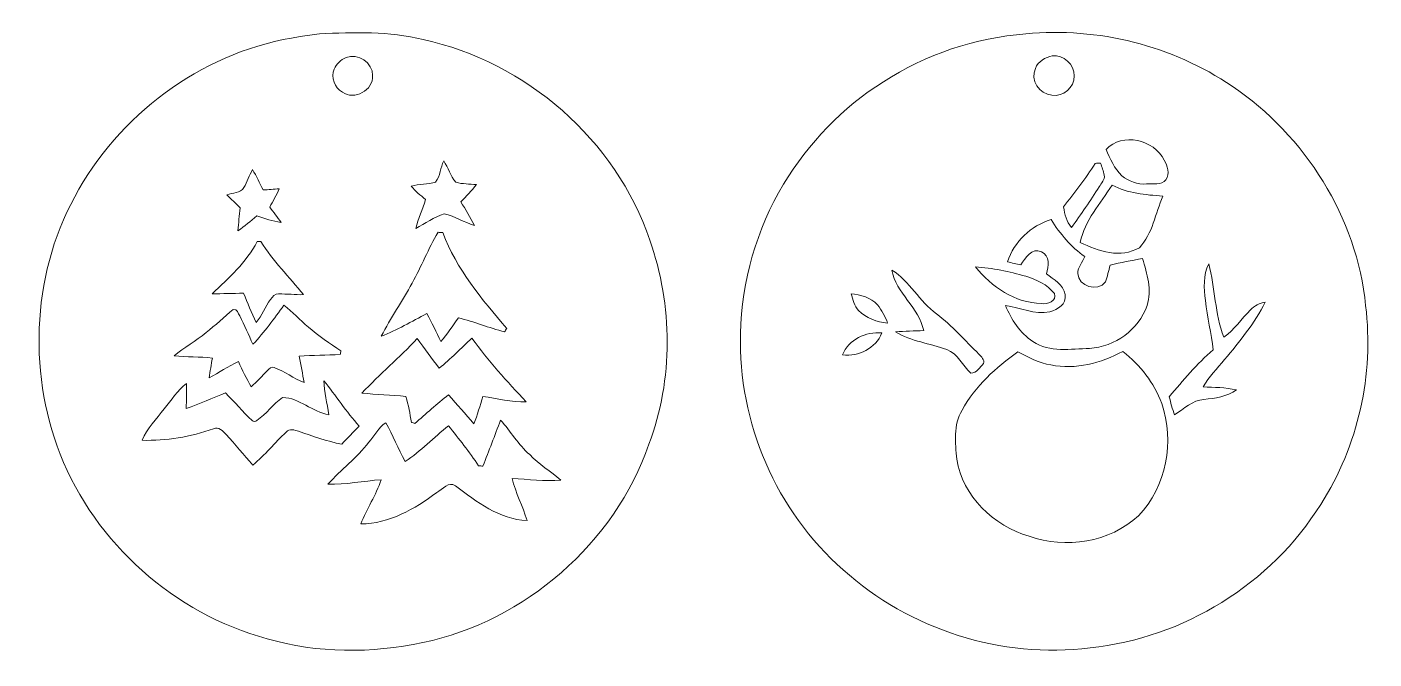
# Model space of a CAD drawing. Header units: centimetres. Extents: x -16.2 to 16, y -16.1 to 16.1.
# Drawn here: x -16.15 to 16, y 1.03 to 16.12 of the extents above; entities that cross this region are included whole.
import ezdxf

# ---------------------------------------------------------------- set-up
doc = ezdxf.new("R2010")
doc.units = ezdxf.units.CM
doc.header["$MEASUREMENT"] = 0
doc.layers.add('Layer 1', color=7, linetype='Continuous')

msp = doc.modelspace()

# ---------------------------------------------------------------- linework, layer by layer
at = {"layer": 'Layer 1', "color": 251, "lineweight": 9}
for points, knots in [([(7.69071, 15.95436), (9.41227, 16.12052), (11.18356, 15.67743), (12.61408, 14.70553), (12.61408, 14.70553), (14.35997, 13.52514), (15.59258, 11.57639), (15.79966, 9.46784), (15.79966, 9.46784), (16.0011, 7.82566), (15.62504, 6.11645), (14.72827, 4.72404), (14.72827, 4.72404), (13.54435, 2.82221), (11.45203, 1.52893), (9.22564, 1.29786), (9.22564, 1.29786), (7.11427, 1.03081), (4.90553, 1.7353), (3.32897, 3.16264), (3.32897, 3.16264), (1.73053, 4.55858), (0.81683, 6.68407), (0.87962, 8.80285), (0.87962, 8.80285), (0.89514, 10.05275), (1.27015, 11.28958), (1.90338, 12.36379), (1.90338, 12.36379), (2.50982, 13.33675), (3.30674, 14.2067), (4.28923, 14.8096), (4.28923, 14.8096), (5.30487, 15.46788), (6.48315, 15.8637), (7.69071, 15.95436), (7.69071, 15.95436), (7.69071, 15.95436), (7.69071, 15.95436), (7.69071, 15.95436)], [0, 0, 0, 0, 0.09090909, 0.09090909, 0.09090909, 0.09090909, 0.18181818, 0.18181818, 0.18181818, 0.18181818, 0.27272727, 0.27272727, 0.27272727, 0.27272727, 0.36363636, 0.36363636, 0.36363636, 0.36363636, 0.45454545, 0.45454545, 0.45454545, 0.45454545, 0.54545455, 0.54545455, 0.54545455, 0.54545455, 0.63636364, 0.63636364, 0.63636364, 0.63636364, 0.72727273, 0.72727273, 0.72727273, 0.72727273, 0.81818182, 0.81818182, 0.81818182, 0.81818182, 1, 1, 1, 1]), ([(-9.17208, 15.9526), (-8.34658, 15.99917), (-7.50591, 16.01681), (-6.69664, 15.82066), (-6.69664, 15.82066), (-4.23742, 15.28726), (-2.09606, 13.4253), (-1.28749, 11.03417), (-1.28749, 11.03417), (-0.7354, 9.47207), (-0.72058, 7.71171), (-1.30725, 6.15702), (-1.30725, 6.15702), (-2.13028, 3.79094), (-4.25753, 1.9445), (-6.70334, 1.4231), (-6.70334, 1.4231), (-7.92642, 1.16663), (-9.21616, 1.16275), (-10.42021, 1.51693), (-10.42021, 1.51693), (-12.63106, 2.11278), (-14.51948, 3.79094), (-15.35839, 5.92278), (-15.35839, 5.92278), (-16.15249, 7.95372), (-16.01879, 10.35331), (-14.91212, 12.2442), (-14.91212, 12.2442), (-13.81499, 14.16331), (-11.82885, 15.57513), (-9.63104, 15.8891), (-9.63104, 15.8891), (-9.47864, 15.91309), (-9.32589, 15.93849), (-9.17208, 15.9526), (-9.17208, 15.9526), (-9.17208, 15.9526), (-9.17208, 15.9526), (-9.17208, 15.9526)], [0, 0, 0, 0, 0.09090909, 0.09090909, 0.09090909, 0.09090909, 0.18181818, 0.18181818, 0.18181818, 0.18181818, 0.27272727, 0.27272727, 0.27272727, 0.27272727, 0.36363636, 0.36363636, 0.36363636, 0.36363636, 0.45454545, 0.45454545, 0.45454545, 0.45454545, 0.54545455, 0.54545455, 0.54545455, 0.54545455, 0.63636364, 0.63636364, 0.63636364, 0.63636364, 0.72727273, 0.72727273, 0.72727273, 0.72727273, 0.81818182, 0.81818182, 0.81818182, 0.81818182, 1, 1, 1, 1]), ([(-8.53602, 15.39204), (-8.66161, 15.34265), (-8.76321, 15.23611), (-8.82177, 15.11616), (-8.82177, 15.11616), (-8.89549, 14.91861), (-8.81401, 14.66461), (-8.6228, 14.56513), (-8.6228, 14.56513), (-8.34411, 14.35699), (-7.87668, 14.60781), (-7.90102, 14.95883), (-7.90102, 14.95883), (-7.89432, 15.26715), (-8.24886, 15.50034), (-8.53602, 15.39204), (-8.53602, 15.39204), (-8.53602, 15.39204), (-8.53602, 15.39204), (-8.53602, 15.39204)], [0, 0, 0, 0, 0.16666667, 0.16666667, 0.16666667, 0.16666667, 0.33333333, 0.33333333, 0.33333333, 0.33333333, 0.5, 0.5, 0.5, 0.5, 0.66666667, 0.66666667, 0.66666667, 0.66666667, 1, 1, 1, 1]), ([(8.32077, 15.43261), (8.15531, 15.39063), (7.97963, 15.30243), (7.91966, 15.13028), (7.91966, 15.13028), (7.78737, 14.85758), (8.01844, 14.5108), (8.30912, 14.4914), (8.30912, 14.4914), (8.57795, 14.44271), (8.85346, 14.67766), (8.84147, 14.95036), (8.84147, 14.95036), (8.85698, 15.22447), (8.58924, 15.46048), (8.32077, 15.43261), (8.32077, 15.43261), (8.32077, 15.43261), (8.32077, 15.43261), (8.32077, 15.43261)], [0, 0, 0, 0, 0.16666667, 0.16666667, 0.16666667, 0.16666667, 0.33333333, 0.33333333, 0.33333333, 0.33333333, 0.5, 0.5, 0.5, 0.5, 0.66666667, 0.66666667, 0.66666667, 0.66666667, 1, 1, 1, 1]), ([(9.60453, 13.19705), (9.70401, 12.97339), (9.80314, 12.74162), (9.98024, 12.56629), (9.98024, 12.56629), (10.1478, 12.44176), (10.35277, 12.34968), (10.56761, 12.37226), (10.56761, 12.37226), (10.71649, 12.3906), (10.9278, 12.3324), (11.03469, 12.47386), (11.03469, 12.47386), (11.13523, 12.61673), (11.06432, 12.8023), (10.99306, 12.9427), (10.99306, 12.9427), (10.74788, 13.43024), (9.99505, 13.61263), (9.60453, 13.19705), (9.60453, 13.19705), (9.60453, 13.19705), (9.60453, 13.19705), (9.60453, 13.19705)], [0, 0, 0, 0, 0.14285714, 0.14285714, 0.14285714, 0.14285714, 0.28571429, 0.28571429, 0.28571429, 0.28571429, 0.42857143, 0.42857143, 0.42857143, 0.42857143, 0.57142857, 0.57142857, 0.57142857, 0.57142857, 0.71428571, 0.71428571, 0.71428571, 0.71428571, 1, 1, 1, 1]), ([(-6.39713, 12.41812), (-6.5841, 12.35956), (-6.79189, 12.36803), (-6.9845, 12.32075), (-6.9845, 12.32075), (-6.88361, 12.2001), (-6.75802, 12.1045), (-6.63913, 12.00255), (-6.63913, 12.00255), (-6.70052, 11.76548), (-6.81376, 11.54605), (-6.87126, 11.30793), (-6.87126, 11.30793), (-6.64478, 11.42646), (-6.43452, 11.58098), (-6.19005, 11.66212), (-6.19005, 11.66212), (-5.94028, 11.59544), (-5.71521, 11.46315), (-5.47179, 11.37778), (-5.47179, 11.37778), (-5.57374, 11.5711), (-5.68416, 11.75984), (-5.79564, 11.94752), (-5.79564, 11.94752), (-5.663, 12.07522), (-5.53776, 12.21139), (-5.42346, 12.35603), (-5.42346, 12.35603), (-5.58644, 12.37508), (-5.75931, 12.36661), (-5.91417, 12.41248), (-5.91417, 12.41248), (-6.04506, 12.56029), (-6.09444, 12.76384), (-6.20557, 12.92647), (-6.20557, 12.92647), (-6.27859, 12.76102), (-6.29024, 12.56629), (-6.39713, 12.41812), (-6.39713, 12.41812), (-6.39713, 12.41812), (-6.39713, 12.41812), (-6.39713, 12.41812)], [0, 0, 0, 0, 0.08333333, 0.08333333, 0.08333333, 0.08333333, 0.16666667, 0.16666667, 0.16666667, 0.16666667, 0.25, 0.25, 0.25, 0.25, 0.33333333, 0.33333333, 0.33333333, 0.33333333, 0.41666667, 0.41666667, 0.41666667, 0.41666667, 0.5, 0.5, 0.5, 0.5, 0.58333333, 0.58333333, 0.58333333, 0.58333333, 0.66666667, 0.66666667, 0.66666667, 0.66666667, 0.75, 0.75, 0.75, 0.75, 0.83333333, 0.83333333, 0.83333333, 0.83333333, 1, 1, 1, 1]), ([(9.34489, 12.86333), (9.11345, 12.50208), (8.85311, 12.16059), (8.58888, 11.82334), (8.58888, 11.82334), (8.62063, 11.65118), (8.66261, 11.47127), (8.77655, 11.33262), (8.77655, 11.33262), (9.01186, 11.6473), (9.22635, 11.97644), (9.44331, 12.30382), (9.44331, 12.30382), (9.48176, 12.3906), (9.58477, 12.47421), (9.56254, 12.5811), (9.56254, 12.5811), (9.54456, 12.68094), (9.50539, 12.77548), (9.4733, 12.87144), (9.4733, 12.87144), (9.42989, 12.86862), (9.38722, 12.86615), (9.34489, 12.86333), (9.34489, 12.86333), (9.34489, 12.86333), (9.34489, 12.86333), (9.34489, 12.86333)], [0, 0, 0, 0, 0.125, 0.125, 0.125, 0.125, 0.25, 0.25, 0.25, 0.25, 0.375, 0.375, 0.375, 0.375, 0.5, 0.5, 0.5, 0.5, 0.625, 0.625, 0.625, 0.625, 0.75, 0.75, 0.75, 0.75, 1, 1, 1, 1]), ([(-10.76734, 12.7141), (-10.84671, 12.57687), (-10.89469, 12.42412), (-10.97266, 12.28618), (-10.97266, 12.28618), (-11.05838, 12.14966), (-11.24676, 12.16236), (-11.38223, 12.1165), (-11.38223, 12.1165), (-11.28028, 12.00819), (-11.17303, 11.90553), (-11.06579, 11.80252), (-11.06579, 11.80252), (-11.08307, 11.62049), (-11.10212, 11.43846), (-11.11553, 11.25607), (-11.11553, 11.25607), (-10.95643, 11.36085), (-10.81496, 11.48855), (-10.6675, 11.60814), (-10.6675, 11.60814), (-10.4784, 11.54182), (-10.28649, 11.48008), (-10.08648, 11.4561), (-10.08648, 11.4561), (-10.17326, 11.57886), (-10.2671, 11.69669), (-10.35812, 11.81628), (-10.35812, 11.81628), (-10.28156, 11.96163), (-10.19513, 12.10274), (-10.1334, 12.25549), (-10.1334, 12.25549), (-10.2611, 12.24808), (-10.3881, 12.23185), (-10.51616, 12.22974), (-10.51616, 12.22974), (-10.59659, 12.39272), (-10.67526, 12.55711), (-10.76734, 12.7141), (-10.76734, 12.7141), (-10.76734, 12.7141), (-10.76734, 12.7141), (-10.76734, 12.7141)], [0, 0, 0, 0, 0.08333333, 0.08333333, 0.08333333, 0.08333333, 0.16666667, 0.16666667, 0.16666667, 0.16666667, 0.25, 0.25, 0.25, 0.25, 0.33333333, 0.33333333, 0.33333333, 0.33333333, 0.41666667, 0.41666667, 0.41666667, 0.41666667, 0.5, 0.5, 0.5, 0.5, 0.58333333, 0.58333333, 0.58333333, 0.58333333, 0.66666667, 0.66666667, 0.66666667, 0.66666667, 0.75, 0.75, 0.75, 0.75, 0.83333333, 0.83333333, 0.83333333, 0.83333333, 1, 1, 1, 1]), ([(8.99033, 10.97808), (9.41755, 10.76112), (9.95554, 10.58932), (10.4004, 10.85073), (10.4004, 10.85073), (10.71578, 11.18869), (10.78492, 11.66917), (10.95637, 12.08298), (10.95637, 12.08298), (10.54362, 12.11367), (10.12241, 12.14331), (9.74917, 12.34404), (9.74917, 12.34404), (9.47541, 11.90306), (9.08699, 11.50337), (8.99033, 10.97808), (8.99033, 10.97808), (8.99033, 10.97808), (8.99033, 10.97808), (8.99033, 10.97808)], [0, 0, 0, 0, 0.16666667, 0.16666667, 0.16666667, 0.16666667, 0.33333333, 0.33333333, 0.33333333, 0.33333333, 0.5, 0.5, 0.5, 0.5, 0.66666667, 0.66666667, 0.66666667, 0.66666667, 1, 1, 1, 1]), ([(7.25362, 10.51418), (7.3591, 10.48701), (7.46423, 10.46232), (7.57182, 10.44256), (7.57182, 10.44256), (7.67413, 10.59391), (7.8357, 10.87013), (8.06042, 10.75301), (8.06042, 10.75301), (8.27068, 10.66517), (8.2354, 10.40623), (8.18177, 10.22949), (8.18177, 10.22949), (8.35393, 10.08873), (8.58641, 9.97125), (8.62769, 9.73136), (8.62769, 9.73136), (8.67214, 9.50206), (8.44601, 9.37224), (8.26221, 9.3225), (8.26221, 9.3225), (7.89709, 9.2463), (7.55454, 9.41986), (7.2007, 9.47101), (7.2007, 9.47101), (7.34534, 9.13588), (7.54678, 8.81308), (7.85828, 8.60918), (7.85828, 8.60918), (8.25586, 8.34601), (8.76527, 8.43244), (9.21118, 8.44584), (9.21118, 8.44584), (9.81337, 8.48888), (10.3884, 8.88964), (10.58278, 9.47031), (10.58278, 9.47031), (10.70414, 9.84178), (10.58384, 10.23125), (10.47342, 10.58967), (10.47342, 10.58967), (10.21413, 10.54593), (9.95625, 10.49478), (9.70012, 10.43586), (9.70012, 10.43586), (9.67015, 10.29969), (9.63381, 10.16528), (9.58971, 10.03334), (9.58971, 10.03334), (9.40662, 9.78252), (8.94272, 9.92575), (8.92684, 10.23513), (8.92684, 10.23513), (8.93637, 10.38471), (9.03903, 10.50748), (9.09935, 10.64012), (9.09935, 10.64012), (8.76457, 10.86555), (8.5081, 11.18481), (8.29043, 11.5203), (8.29043, 11.5203), (7.80819, 11.37848), (7.41025, 10.99184), (7.25362, 10.51418), (7.25362, 10.51418), (7.25362, 10.51418), (7.25362, 10.51418), (7.25362, 10.51418)], [0, 0, 0, 0, 0.05555556, 0.05555556, 0.05555556, 0.05555556, 0.11111111, 0.11111111, 0.11111111, 0.11111111, 0.16666667, 0.16666667, 0.16666667, 0.16666667, 0.22222222, 0.22222222, 0.22222222, 0.22222222, 0.27777778, 0.27777778, 0.27777778, 0.27777778, 0.33333333, 0.33333333, 0.33333333, 0.33333333, 0.38888889, 0.38888889, 0.38888889, 0.38888889, 0.44444444, 0.44444444, 0.44444444, 0.44444444, 0.5, 0.5, 0.5, 0.5, 0.55555556, 0.55555556, 0.55555556, 0.55555556, 0.61111111, 0.61111111, 0.61111111, 0.61111111, 0.66666667, 0.66666667, 0.66666667, 0.66666667, 0.72222222, 0.72222222, 0.72222222, 0.72222222, 0.77777778, 0.77777778, 0.77777778, 0.77777778, 0.83333333, 0.83333333, 0.83333333, 0.83333333, 0.88888889, 0.88888889, 0.88888889, 0.88888889, 1, 1, 1, 1]), ([(-10.65868, 10.99572), (-10.91339, 10.50113), (-11.33284, 10.12471), (-11.73466, 9.75218), (-11.73466, 9.75218), (-11.48454, 9.74971), (-11.23442, 9.75782), (-10.98465, 9.76664), (-10.98465, 9.76664), (-10.88481, 9.53169), (-10.79732, 9.29145), (-10.68197, 9.0632), (-10.68197, 9.0632), (-10.54262, 9.23113), (-10.46006, 9.43574), (-10.34048, 9.61671), (-10.34048, 9.61671), (-10.29567, 9.68162), (-10.23216, 9.75183), (-10.14573, 9.74795), (-10.14573, 9.74795), (-9.94784, 9.75041), (-9.74993, 9.7236), (-9.55167, 9.7296), (-9.55167, 9.7296), (-9.89351, 10.15082), (-10.28015, 10.53711), (-10.57084, 10.99925), (-10.57084, 10.99925), (-10.59307, 10.99854), (-10.63681, 10.99643), (-10.65868, 10.99572), (-10.65868, 10.99572), (-10.65868, 10.99572), (-10.65868, 10.99572), (-10.65868, 10.99572)], [0, 0, 0, 0, 0.1, 0.1, 0.1, 0.1, 0.2, 0.2, 0.2, 0.2, 0.3, 0.3, 0.3, 0.3, 0.4, 0.4, 0.4, 0.4, 0.5, 0.5, 0.5, 0.5, 0.6, 0.6, 0.6, 0.6, 0.7, 0.7, 0.7, 0.7, 0.8, 0.8, 0.8, 0.8, 1, 1, 1, 1]), ([(-6.33927, 11.21832), (-6.57211, 10.8278), (-6.73685, 10.40235), (-6.96122, 10.00724), (-6.96122, 10.00724), (-7.18029, 9.56873), (-7.48016, 9.17503), (-7.695, 8.73512), (-7.695, 8.73512), (-7.31717, 8.88223), (-6.96827, 9.09037), (-6.60915, 9.27628), (-6.60915, 9.27628), (-6.48462, 9.06073), (-6.38478, 8.83213), (-6.27154, 8.61059), (-6.27154, 8.61059), (-6.12196, 8.79051), (-5.98791, 8.98277), (-5.85526, 9.17539), (-5.85526, 9.17539), (-5.48096, 9.08508), (-5.1236, 8.93726), (-4.75071, 8.84095), (-4.75071, 8.84095), (-4.73872, 8.86106), (-4.71438, 8.90128), (-4.70203, 8.92139), (-4.70203, 8.92139), (-5.29434, 9.62024), (-5.90606, 10.33779), (-6.22215, 11.21091), (-6.22215, 11.21091), (-6.25143, 11.21268), (-6.30999, 11.21656), (-6.33927, 11.21832), (-6.33927, 11.21832), (-6.33927, 11.21832), (-6.33927, 11.21832), (-6.33927, 11.21832)], [0, 0, 0, 0, 0.09090909, 0.09090909, 0.09090909, 0.09090909, 0.18181818, 0.18181818, 0.18181818, 0.18181818, 0.27272727, 0.27272727, 0.27272727, 0.27272727, 0.36363636, 0.36363636, 0.36363636, 0.36363636, 0.45454545, 0.45454545, 0.45454545, 0.45454545, 0.54545455, 0.54545455, 0.54545455, 0.54545455, 0.63636364, 0.63636364, 0.63636364, 0.63636364, 0.72727273, 0.72727273, 0.72727273, 0.72727273, 0.81818182, 0.81818182, 0.81818182, 0.81818182, 1, 1, 1, 1]), ([(4.48819, 10.31733), (4.59226, 9.76488), (5.14295, 9.42198), (5.25125, 8.87059), (5.25125, 8.87059), (5.02759, 8.8653), (4.80357, 8.86), (4.58133, 8.84166), (4.58133, 8.84166), (4.9528, 8.61094), (5.39942, 8.56861), (5.803, 8.41833), (5.803, 8.41833), (6.06617, 8.31637), (6.18082, 8.0398), (6.37414, 7.85741), (6.37414, 7.85741), (6.51384, 7.85882), (6.59463, 7.99429), (6.68035, 8.0846), (6.68035, 8.0846), (6.70893, 8.17808), (6.62814, 8.24829), (6.57135, 8.30932), (6.57135, 8.30932), (6.23727, 8.63423), (5.92964, 8.98841), (5.55782, 9.27205), (5.55782, 9.27205), (5.14577, 9.5638), (4.92246, 10.05098), (4.48819, 10.31733), (4.48819, 10.31733), (4.48819, 10.31733), (4.48819, 10.31733), (4.48819, 10.31733)], [0, 0, 0, 0, 0.1, 0.1, 0.1, 0.1, 0.2, 0.2, 0.2, 0.2, 0.3, 0.3, 0.3, 0.3, 0.4, 0.4, 0.4, 0.4, 0.5, 0.5, 0.5, 0.5, 0.6, 0.6, 0.6, 0.6, 0.7, 0.7, 0.7, 0.7, 0.8, 0.8, 0.8, 0.8, 1, 1, 1, 1]), ([(6.48562, 10.39529), (6.86592, 9.91199), (7.43212, 9.53346), (8.06219, 9.51829), (8.06219, 9.51829), (8.19059, 9.48795), (8.44388, 9.58179), (8.36981, 9.7543), (8.36981, 9.7543), (8.20471, 9.97125), (7.94189, 10.09296), (7.68612, 10.16775), (7.68612, 10.16775), (7.29489, 10.28205), (6.89237, 10.36425), (6.48562, 10.39529), (6.48562, 10.39529), (6.48562, 10.39529), (6.48562, 10.39529), (6.48562, 10.39529)], [0, 0, 0, 0, 0.16666667, 0.16666667, 0.16666667, 0.16666667, 0.33333333, 0.33333333, 0.33333333, 0.33333333, 0.5, 0.5, 0.5, 0.5, 0.66666667, 0.66666667, 0.66666667, 0.66666667, 1, 1, 1, 1]), ([(11.97802, 9.58955), (12.01506, 9.19232), (12.11948, 8.80497), (12.16358, 8.4088), (12.16358, 8.4088), (11.76706, 8.08425), (11.44497, 7.68173), (11.11301, 7.29438), (11.11301, 7.29438), (11.14617, 7.14691), (11.18815, 7.00122), (11.23895, 6.85905), (11.23895, 6.85905), (11.46014, 7.00192), (11.6651, 7.21041), (11.94098, 7.22946), (11.94098, 7.22946), (12.2112, 7.2531), (12.48602, 7.29579), (12.71427, 7.45489), (12.71427, 7.45489), (12.45462, 7.52156), (12.18298, 7.50922), (11.9184, 7.53038), (11.9184, 7.53038), (12.06092, 7.76957), (12.25777, 7.96853), (12.43381, 8.18196), (12.43381, 8.18196), (12.79223, 8.61059), (13.15418, 9.04768), (13.40359, 9.5518), (13.40359, 9.5518), (13.26883, 9.52852), (13.14501, 9.46396), (13.05046, 9.36518), (13.05046, 9.36518), (12.83668, 9.15034), (12.66488, 8.89422), (12.41793, 8.71325), (12.41793, 8.71325), (12.19568, 9.27522), (12.21262, 9.8887), (12.05492, 10.4662), (12.05492, 10.4662), (11.9191, 10.19633), (11.93992, 9.87988), (11.97802, 9.58955), (11.97802, 9.58955), (11.97802, 9.58955), (11.97802, 9.58955), (11.97802, 9.58955)], [0, 0, 0, 0, 0.07142857, 0.07142857, 0.07142857, 0.07142857, 0.14285714, 0.14285714, 0.14285714, 0.14285714, 0.21428571, 0.21428571, 0.21428571, 0.21428571, 0.28571429, 0.28571429, 0.28571429, 0.28571429, 0.35714286, 0.35714286, 0.35714286, 0.35714286, 0.42857143, 0.42857143, 0.42857143, 0.42857143, 0.5, 0.5, 0.5, 0.5, 0.57142857, 0.57142857, 0.57142857, 0.57142857, 0.64285714, 0.64285714, 0.64285714, 0.64285714, 0.71428571, 0.71428571, 0.71428571, 0.71428571, 0.78571429, 0.78571429, 0.78571429, 0.78571429, 0.85714286, 0.85714286, 0.85714286, 0.85714286, 1, 1, 1, 1]), ([(3.51841, 9.75218), (3.56215, 9.61283), (3.5999, 9.46466), (3.69409, 9.34895), (3.69409, 9.34895), (3.88247, 9.16939), (4.134, 9.07238), (4.39118, 9.05156), (4.39118, 9.05156), (4.33297, 9.20714), (4.25007, 9.35425), (4.14917, 9.48583), (4.14917, 9.48583), (3.99501, 9.66751), (3.74207, 9.71902), (3.51841, 9.75218), (3.51841, 9.75218), (3.51841, 9.75218), (3.51841, 9.75218), (3.51841, 9.75218)], [0, 0, 0, 0, 0.16666667, 0.16666667, 0.16666667, 0.16666667, 0.33333333, 0.33333333, 0.33333333, 0.33333333, 0.5, 0.5, 0.5, 0.5, 0.66666667, 0.66666667, 0.66666667, 0.66666667, 1, 1, 1, 1]), ([(-10.75711, 8.54427), (-10.86365, 8.7704), (-10.96348, 8.999), (-11.07249, 9.22372), (-11.07249, 9.22372), (-11.10989, 9.28651), (-11.1374, 9.3807), (-11.22666, 9.37823), (-11.22666, 9.37823), (-11.45137, 9.20255), (-11.65175, 8.99759), (-11.87824, 8.82296), (-11.87824, 8.82296), (-12.11989, 8.62082), (-12.39964, 8.47054), (-12.642, 8.2691), (-12.642, 8.2691), (-12.33685, 8.24229), (-12.02958, 8.24793), (-11.72478, 8.21689), (-11.72478, 8.21689), (-11.75335, 8.05885), (-11.78369, 7.90151), (-11.80098, 7.7417), (-11.80098, 7.7417), (-11.5685, 7.87011), (-11.34801, 8.02004), (-11.10636, 8.13152), (-11.10636, 8.13152), (-11.01111, 7.92726), (-10.91127, 7.72512), (-10.80262, 7.52756), (-10.80262, 7.52756), (-10.66045, 7.6468), (-10.54332, 7.79179), (-10.40997, 7.9202), (-10.40997, 7.9202), (-10.36588, 7.95689), (-10.31825, 8.01933), (-10.25369, 7.989), (-10.25369, 7.989), (-9.99969, 7.90151), (-9.78696, 7.72618), (-9.53649, 7.62916), (-9.53649, 7.62916), (-9.57177, 7.84118), (-9.61517, 8.05144), (-9.65468, 8.2624), (-9.65468, 8.2624), (-9.32835, 8.28251), (-9.00168, 8.28745), (-8.67501, 8.29944), (-8.67501, 8.29944), (-8.67078, 8.32061), (-8.66267, 8.36365), (-8.65879, 8.38481), (-8.65879, 8.38481), (-8.92513, 8.56402), (-9.19077, 8.7457), (-9.43312, 8.95702), (-9.43312, 8.95702), (-9.63597, 9.12282), (-9.80814, 9.32391), (-10.02016, 9.47878), (-10.02016, 9.47878), (-10.25405, 9.15845), (-10.48371, 8.83249), (-10.75711, 8.54427), (-10.75711, 8.54427), (-10.75711, 8.54427), (-10.75711, 8.54427), (-10.75711, 8.54427)], [0, 0, 0, 0, 0.05263158, 0.05263158, 0.05263158, 0.05263158, 0.10526316, 0.10526316, 0.10526316, 0.10526316, 0.15789474, 0.15789474, 0.15789474, 0.15789474, 0.21052632, 0.21052632, 0.21052632, 0.21052632, 0.26315789, 0.26315789, 0.26315789, 0.26315789, 0.31578947, 0.31578947, 0.31578947, 0.31578947, 0.36842105, 0.36842105, 0.36842105, 0.36842105, 0.42105263, 0.42105263, 0.42105263, 0.42105263, 0.47368421, 0.47368421, 0.47368421, 0.47368421, 0.52631579, 0.52631579, 0.52631579, 0.52631579, 0.57894737, 0.57894737, 0.57894737, 0.57894737, 0.63157895, 0.63157895, 0.63157895, 0.63157895, 0.68421053, 0.68421053, 0.68421053, 0.68421053, 0.73684211, 0.73684211, 0.73684211, 0.73684211, 0.78947368, 0.78947368, 0.78947368, 0.78947368, 0.84210526, 0.84210526, 0.84210526, 0.84210526, 0.89473684, 0.89473684, 0.89473684, 0.89473684, 1, 1, 1, 1]), ([(-8.15678, 7.38116), (-7.80894, 7.3353), (-7.45581, 7.34659), (-7.10903, 7.29685), (-7.10903, 7.29685), (-7.04342, 7.09717), (-7.01272, 6.88798), (-6.97533, 6.6816), (-6.97533, 6.6816), (-6.95522, 6.67455), (-6.91536, 6.66079), (-6.89525, 6.65408), (-6.89525, 6.65408), (-6.62855, 6.88515), (-6.3682, 7.12328), (-6.08986, 7.34024), (-6.08986, 7.34024), (-5.88772, 7.10881), (-5.68769, 6.87563), (-5.48555, 6.64421), (-5.48555, 6.64421), (-5.39877, 6.85764), (-5.33774, 7.07989), (-5.27353, 7.30073), (-5.27353, 7.30073), (-4.92887, 7.24887), (-4.5842, 7.1642), (-4.23353, 7.17373), (-4.23353, 7.17373), (-4.6985, 7.65174), (-5.13806, 8.15304), (-5.53176, 8.69138), (-5.53176, 8.69138), (-5.7967, 8.45572), (-6.03518, 8.19078), (-6.31528, 7.97277), (-6.31528, 7.97277), (-6.48673, 8.21054), (-6.66347, 8.44443), (-6.83669, 8.68079), (-6.83669, 8.68079), (-7.26143, 8.23206), (-7.72851, 7.82636), (-8.15678, 7.38116), (-8.15678, 7.38116), (-8.15678, 7.38116), (-8.15678, 7.38116), (-8.15678, 7.38116)], [0, 0, 0, 0, 0.07692308, 0.07692308, 0.07692308, 0.07692308, 0.15384615, 0.15384615, 0.15384615, 0.15384615, 0.23076923, 0.23076923, 0.23076923, 0.23076923, 0.30769231, 0.30769231, 0.30769231, 0.30769231, 0.38461538, 0.38461538, 0.38461538, 0.38461538, 0.46153846, 0.46153846, 0.46153846, 0.46153846, 0.53846154, 0.53846154, 0.53846154, 0.53846154, 0.61538462, 0.61538462, 0.61538462, 0.61538462, 0.69230769, 0.69230769, 0.69230769, 0.69230769, 0.76923077, 0.76923077, 0.76923077, 0.76923077, 0.84615385, 0.84615385, 0.84615385, 0.84615385, 1, 1, 1, 1]), ([(3.31627, 8.29168), (3.70291, 8.25146), (4.10508, 8.44549), (4.2536, 8.81661), (4.2536, 8.81661), (3.87507, 8.84871), (3.45385, 8.66456), (3.31627, 8.29168), (3.31627, 8.29168), (3.31627, 8.29168), (3.31627, 8.29168), (3.31627, 8.29168)], [0, 0, 0, 0, 0.25, 0.25, 0.25, 0.25, 0.5, 0.5, 0.5, 0.5, 1, 1, 1, 1]), ([(6.16706, 6.97088), (5.95857, 6.62057), (6.00267, 6.18877), (6.04112, 5.80142), (6.04112, 5.80142), (6.18082, 4.91524), (6.92377, 4.20616), (7.76938, 3.96557), (7.76938, 3.96557), (8.64004, 3.64948), (9.69202, 3.81493), (10.37676, 4.45381), (10.37676, 4.45381), (11.05586, 5.14667), (11.23613, 6.22687), (10.93239, 7.1321), (10.93239, 7.1321), (10.75141, 7.62458), (10.41945, 8.05214), (10.00458, 8.37105), (10.00458, 8.37105), (9.47929, 8.10541), (8.87992, 7.92444), (8.28936, 8.05496), (8.28936, 8.05496), (8.00257, 8.08883), (7.75245, 8.23559), (7.50197, 8.36647), (7.50197, 8.36647), (6.97598, 7.98864), (6.48068, 7.54696), (6.16706, 6.97088)], [0, 0, 0, 0, 0.11111111, 0.11111111, 0.11111111, 0.11111111, 0.22222222, 0.22222222, 0.22222222, 0.22222222, 0.33333333, 0.33333333, 0.33333333, 0.33333333, 0.44444444, 0.44444444, 0.44444444, 0.44444444, 0.55555556, 0.55555556, 0.55555556, 0.55555556, 0.66666667, 0.66666667, 0.66666667, 0.66666667, 0.77777778, 0.77777778, 0.77777778, 0.77777778, 1, 1, 1, 1]), ([(-9.0666, 7.67643), (-9.05778, 7.40127), (-8.98405, 7.13527), (-8.94947, 6.86328), (-8.94947, 6.86328), (-9.34176, 6.93137), (-9.64762, 7.26263), (-10.05014, 7.27674), (-10.05014, 7.27674), (-10.27804, 7.12151), (-10.43432, 6.87951), (-10.66574, 6.72817), (-10.66574, 6.72817), (-10.69784, 6.70171), (-10.7497, 6.6936), (-10.78039, 6.72676), (-10.78039, 6.72676), (-11.00299, 6.93313), (-11.19702, 7.16843), (-11.41116, 7.38363), (-11.41116, 7.38363), (-11.72337, 7.26016), (-12.03064, 7.12257), (-12.34849, 7.01215), (-12.34849, 7.01215), (-12.34849, 7.21218), (-12.34108, 7.4115), (-12.34284, 7.61117), (-12.34284, 7.61117), (-12.56368, 7.44925), (-12.70162, 7.20618), (-12.87871, 7.00228), (-12.87871, 7.00228), (-13.06463, 6.76168), (-13.28441, 6.53802), (-13.40506, 6.25474), (-13.40506, 6.25474), (-12.82509, 6.23287), (-12.24689, 6.33376), (-11.70185, 6.5292), (-11.70185, 6.5292), (-11.57626, 6.58635), (-11.47395, 6.47805), (-11.39599, 6.39444), (-11.39599, 6.39444), (-11.17868, 6.15561), (-10.97583, 5.90373), (-10.76134, 5.66243), (-10.76134, 5.66243), (-10.46995, 5.89914), (-10.23711, 6.19547), (-9.96406, 6.45088), (-9.96406, 6.45088), (-9.88539, 6.54014), (-9.76404, 6.4978), (-9.66808, 6.46817), (-9.66808, 6.46817), (-9.32905, 6.35634), (-8.99322, 6.22511), (-8.64009, 6.16161), (-8.64009, 6.16161), (-8.5018, 6.30519), (-8.3621, 6.44736), (-8.22451, 6.59164), (-8.22451, 6.59164), (-8.53002, 6.93348), (-8.77908, 7.32048), (-9.0666, 7.67643), (-9.0666, 7.67643), (-9.0666, 7.67643), (-9.0666, 7.67643), (-9.0666, 7.67643)], [0, 0, 0, 0, 0.05263158, 0.05263158, 0.05263158, 0.05263158, 0.10526316, 0.10526316, 0.10526316, 0.10526316, 0.15789474, 0.15789474, 0.15789474, 0.15789474, 0.21052632, 0.21052632, 0.21052632, 0.21052632, 0.26315789, 0.26315789, 0.26315789, 0.26315789, 0.31578947, 0.31578947, 0.31578947, 0.31578947, 0.36842105, 0.36842105, 0.36842105, 0.36842105, 0.42105263, 0.42105263, 0.42105263, 0.42105263, 0.47368421, 0.47368421, 0.47368421, 0.47368421, 0.52631579, 0.52631579, 0.52631579, 0.52631579, 0.57894737, 0.57894737, 0.57894737, 0.57894737, 0.63157895, 0.63157895, 0.63157895, 0.63157895, 0.68421053, 0.68421053, 0.68421053, 0.68421053, 0.73684211, 0.73684211, 0.73684211, 0.73684211, 0.78947368, 0.78947368, 0.78947368, 0.78947368, 0.84210526, 0.84210526, 0.84210526, 0.84210526, 0.89473684, 0.89473684, 0.89473684, 0.89473684, 1, 1, 1, 1]), ([(-4.84632, 6.73416), (-4.98848, 6.36904), (-5.12219, 6.00039), (-5.2693, 5.63703), (-5.2693, 5.63703), (-5.29505, 5.63879), (-5.3462, 5.64232), (-5.3716, 5.64408), (-5.3716, 5.64408), (-5.59421, 5.97534), (-5.84115, 6.28896), (-6.09127, 6.5994), (-6.09127, 6.5994), (-6.44511, 6.32776), (-6.74814, 5.98945), (-7.12526, 5.74956), (-7.12526, 5.74956), (-7.28754, 6.0526), (-7.41736, 6.37222), (-7.58352, 6.67278), (-7.58352, 6.67278), (-7.76238, 6.56095), (-7.85622, 6.36057), (-7.99345, 6.20712), (-7.99345, 6.20712), (-8.27532, 5.83352), (-8.65455, 5.55201), (-8.96747, 5.2077), (-8.96747, 5.2077), (-8.54202, 5.19006), (-8.12186, 5.28178), (-7.69923, 5.31282), (-7.69923, 5.31282), (-7.82235, 4.94417), (-8.03649, 4.61432), (-8.18359, 4.25555), (-8.18359, 4.25555), (-7.50379, 4.26472), (-6.89737, 4.6108), (-6.36926, 5.00767), (-6.36926, 5.00767), (-6.24049, 5.07117), (-6.08245, 5.28919), (-5.92405, 5.16254), (-5.92405, 5.16254), (-5.41782, 4.78824), (-4.8756, 4.36032), (-4.21626, 4.33845), (-4.21626, 4.33845), (-4.31961, 4.67782), (-4.48437, 4.99568), (-4.57291, 5.33963), (-4.57291, 5.33963), (-4.18485, 5.32376), (-3.79821, 5.26943), (-3.4091, 5.3033), (-3.4091, 5.3033), (-3.64934, 5.51567), (-3.93086, 5.67795), (-4.15276, 5.91149), (-4.15276, 5.91149), (-4.42192, 6.15279), (-4.61031, 6.46429), (-4.84632, 6.73416)], [0, 0, 0, 0, 0.05882353, 0.05882353, 0.05882353, 0.05882353, 0.11764706, 0.11764706, 0.11764706, 0.11764706, 0.17647059, 0.17647059, 0.17647059, 0.17647059, 0.23529412, 0.23529412, 0.23529412, 0.23529412, 0.29411765, 0.29411765, 0.29411765, 0.29411765, 0.35294118, 0.35294118, 0.35294118, 0.35294118, 0.41176471, 0.41176471, 0.41176471, 0.41176471, 0.47058824, 0.47058824, 0.47058824, 0.47058824, 0.52941176, 0.52941176, 0.52941176, 0.52941176, 0.58823529, 0.58823529, 0.58823529, 0.58823529, 0.64705882, 0.64705882, 0.64705882, 0.64705882, 0.70588235, 0.70588235, 0.70588235, 0.70588235, 0.76470588, 0.76470588, 0.76470588, 0.76470588, 0.82352941, 0.82352941, 0.82352941, 0.82352941, 0.88235294, 0.88235294, 0.88235294, 0.88235294, 1, 1, 1, 1])]:
    msp.add_open_spline(points, degree=3, knots=knots, dxfattribs=at)

doc.saveas('drawing.dxf')
